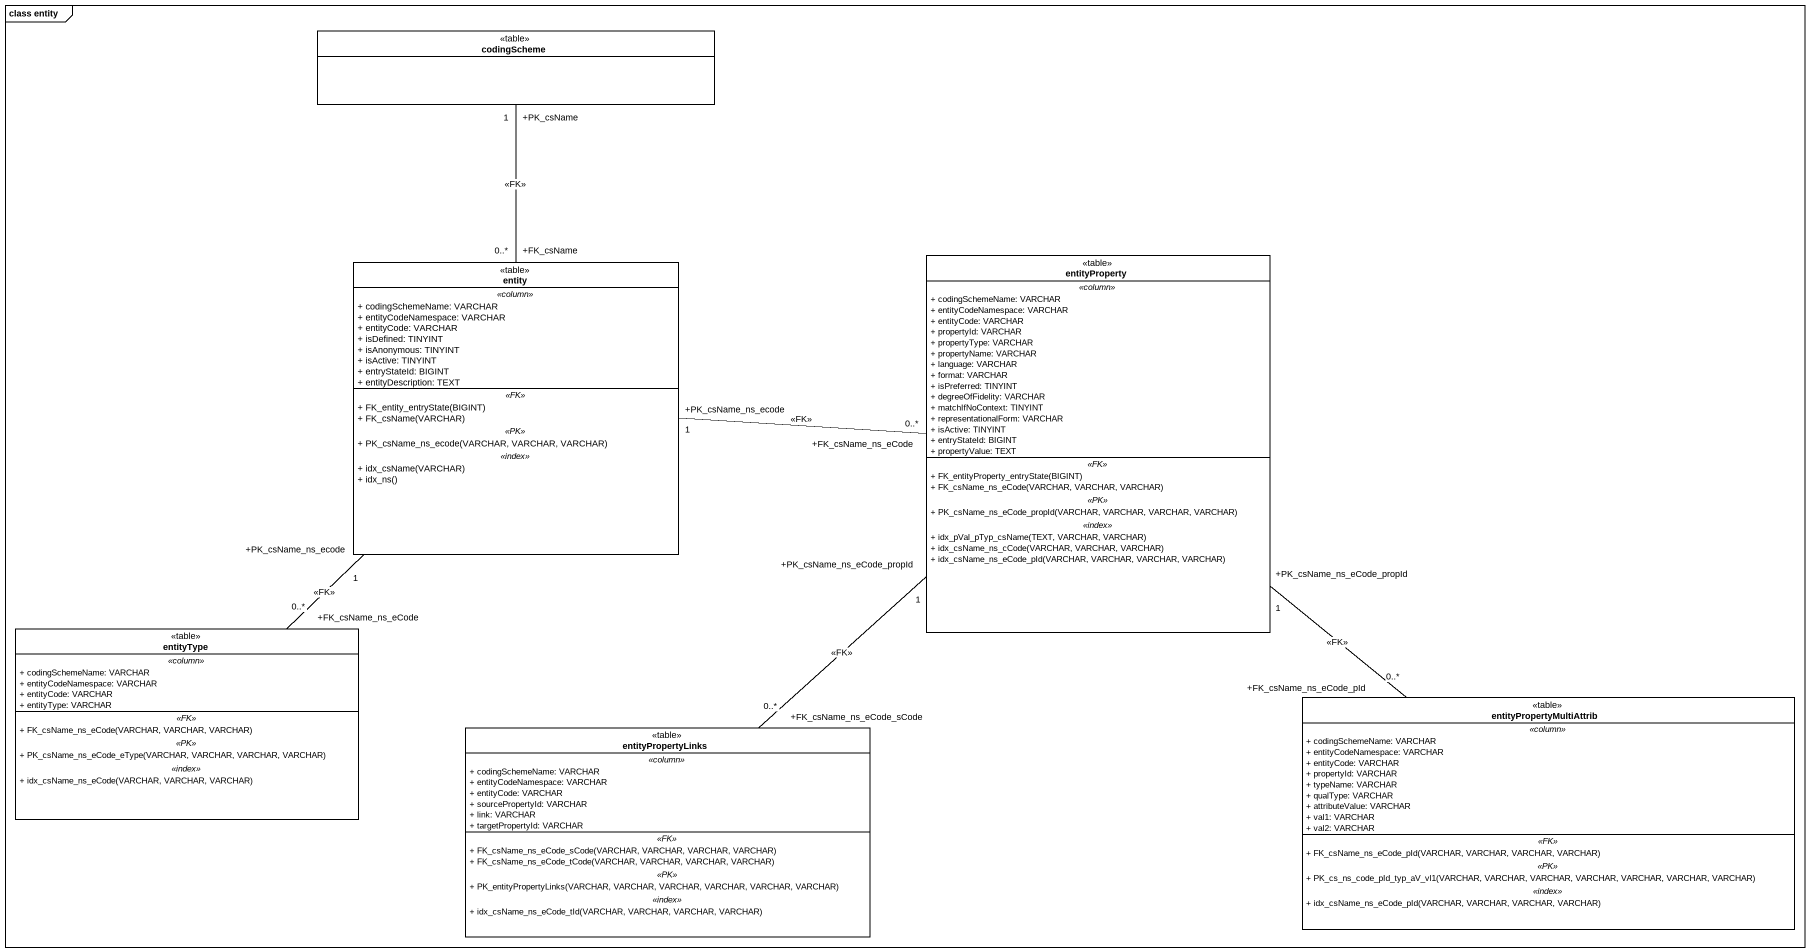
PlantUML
@startuml
mainframe class entity
hide circle
hide empty members
skinparam classAttributeIconSize 0
class codingScheme <<table>>
class "entity" as entity_ <<table>> {
  .. <<column>> ..
  + codingSchemeName: VARCHAR
  + entityCodeNamespace: VARCHAR
  + entityCode: VARCHAR
  + isDefined: TINYINT
  + isAnonymous: TINYINT
  + isActive: TINYINT
  + entryStateId: BIGINT
  + entityDescription: TEXT
  .. <<FK>> ..
  + FK_entity_entryState(BIGINT)
  + FK_csName(VARCHAR)
  .. <<PK>> ..
  + PK_csName_ns_ecode(VARCHAR, VARCHAR, VARCHAR)
  .. <<index>> ..
  + idx_csName(VARCHAR)
  + idx_ns()
}
class entityProperty <<table>> {
  .. <<column>> ..
  + codingSchemeName: VARCHAR
  + entityCodeNamespace: VARCHAR
  + entityCode: VARCHAR
  + propertyId: VARCHAR
  + propertyType: VARCHAR
  + propertyName: VARCHAR
  + language: VARCHAR
  + format: VARCHAR
  + isPreferred: TINYINT
  + degreeOfFidelity: VARCHAR
  + matchIfNoContext: TINYINT
  + representationalForm: VARCHAR
  + isActive: TINYINT
  + entryStateId: BIGINT
  + propertyValue: TEXT
  .. <<FK>> ..
  + FK_entityProperty_entryState(BIGINT)
  + FK_csName_ns_eCode(VARCHAR, VARCHAR, VARCHAR)
  .. <<PK>> ..
  + PK_csName_ns_eCode_propId(VARCHAR, VARCHAR, VARCHAR, VARCHAR)
  .. <<index>> ..
  + idx_pVal_pTyp_csName(TEXT, VARCHAR, VARCHAR)
  + idx_csName_ns_cCode(VARCHAR, VARCHAR, VARCHAR)
  + idx_csName_ns_eCode_pId(VARCHAR, VARCHAR, VARCHAR, VARCHAR)
}
class entityType <<table>> {
  .. <<column>> ..
  + codingSchemeName: VARCHAR
  + entityCodeNamespace: VARCHAR
  + entityCode: VARCHAR
  + entityType: VARCHAR
  .. <<FK>> ..
  + FK_csName_ns_eCode(VARCHAR, VARCHAR, VARCHAR)
  .. <<PK>> ..
  + PK_csName_ns_eCode_eType(VARCHAR, VARCHAR, VARCHAR, VARCHAR)
  .. <<index>> ..
  + idx_csName_ns_eCode(VARCHAR, VARCHAR, VARCHAR)
}
class entityPropertyLinks <<table>> {
  .. <<column>> ..
  + codingSchemeName: VARCHAR
  + entityCodeNamespace: VARCHAR
  + entityCode: VARCHAR
  + sourcePropertyId: VARCHAR
  + link: VARCHAR
  + targetPropertyId: VARCHAR
  .. <<FK>> ..
  + FK_csName_ns_eCode_sCode(VARCHAR, VARCHAR, VARCHAR, VARCHAR)
  + FK_csName_ns_eCode_tCode(VARCHAR, VARCHAR, VARCHAR, VARCHAR)
  .. <<PK>> ..
  + PK_entityPropertyLinks(VARCHAR, VARCHAR, VARCHAR, VARCHAR, VARCHAR, VARCHAR)
  .. <<index>> ..
  + idx_csName_ns_eCode_tId(VARCHAR, VARCHAR, VARCHAR, VARCHAR)
}
class entityPropertyMultiAttrib <<table>> {
  .. <<column>> ..
  + codingSchemeName: VARCHAR
  + entityCodeNamespace: VARCHAR
  + entityCode: VARCHAR
  + propertyId: VARCHAR
  + typeName: VARCHAR
  + qualType: VARCHAR
  + attributeValue: VARCHAR
  + val1: VARCHAR
  + val2: VARCHAR
  .. <<FK>> ..
  + FK_csName_ns_eCode_pId(VARCHAR, VARCHAR, VARCHAR, VARCHAR)
  .. <<PK>> ..
  + PK_cs_ns_code_pId_typ_aV_vl1(VARCHAR, VARCHAR, VARCHAR, VARCHAR, VARCHAR, VARCHAR, VARCHAR)
  .. <<index>> ..
  + idx_csName_ns_eCode_pId(VARCHAR, VARCHAR, VARCHAR, VARCHAR)
}
entity_ "+FK_csName\n0..*" -up- "+PK_csName\n1" codingScheme : <<FK>>
entityProperty "+FK_csName_ns_eCode\n0..*" -left- "+PK_csName_ns_ecode\n1" entity_ : <<FK>>
entityType "+FK_csName_ns_eCode\n0..*" -up- "+PK_csName_ns_ecode\n1" entity_ : <<FK>>
entityPropertyLinks "+FK_csName_ns_eCode_sCode\n0..*" -up- "+PK_csName_ns_eCode_propId\n1" entityProperty : <<FK>>
entityPropertyMultiAttrib "+FK_csName_ns_eCode_pId\n0..*" -up- "+PK_csName_ns_eCode_propId\n1" entityProperty : <<FK>>
@enduml
